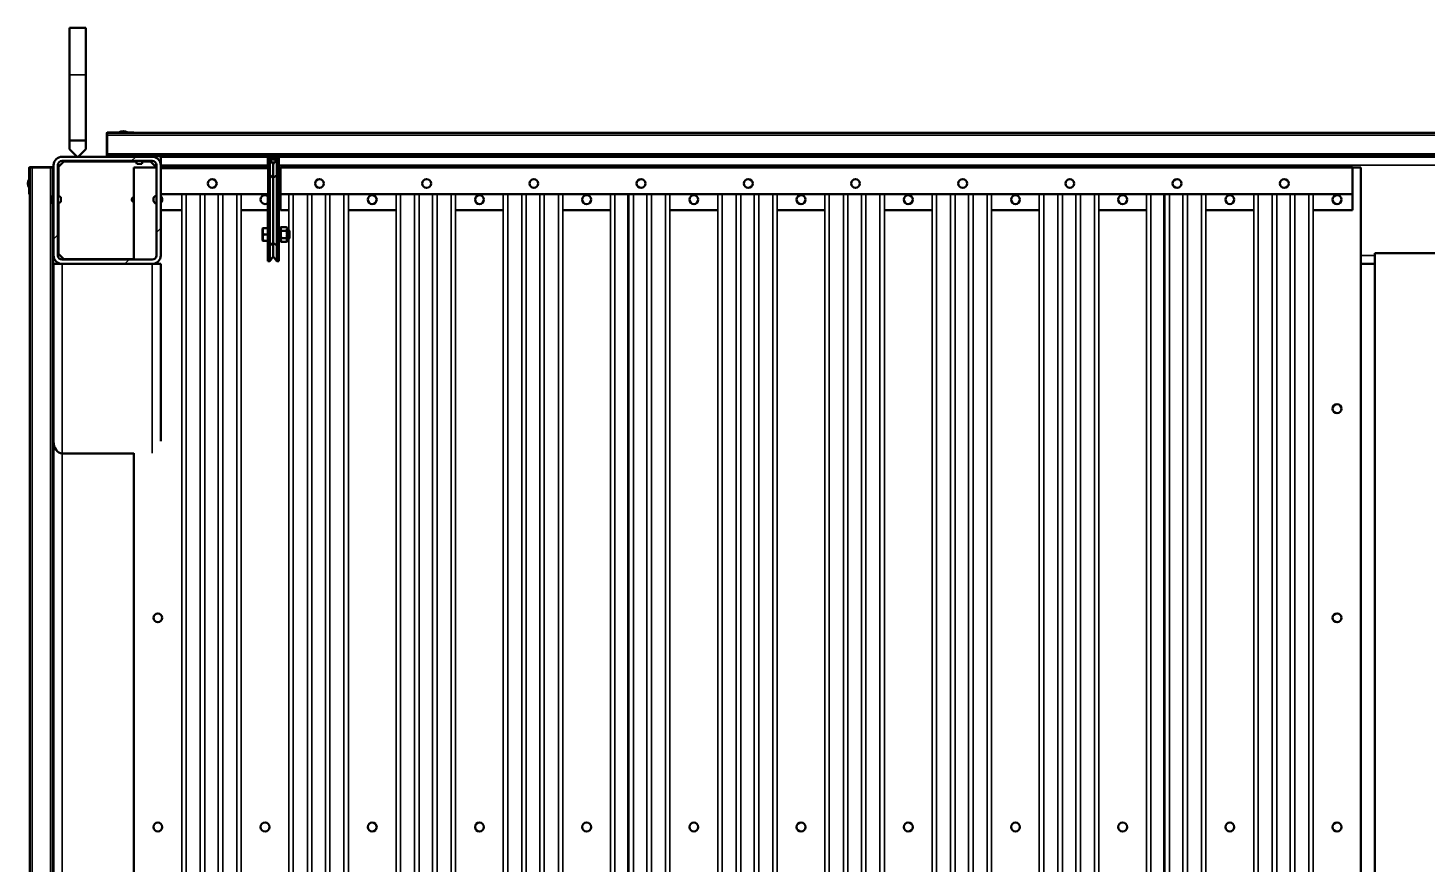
# Model space of a CAD drawing. Header units: millimetres. Extents: x 0 to 25230, y 0 to 17820.
# Drawn here: x 1717 to 3674, y 7479 to 8648 of the extents above; entities that cross this region are included whole.
import ezdxf

# ---------------------------------------------------------------- set-up
doc = ezdxf.new("R2010")
doc.units = ezdxf.units.MM
doc.header["$LTSCALE"] = 30
for name, color, linetype, lineweight in [('Видимые тонкие (ГОСТ)', 7, 'Continuous', 35), ('Видимый контур (ГОСТ)', 7, 'Continuous', 50), ('Штриховка (ГОСТ)', 7, 'Continuous', 18)]:
    doc.layers.add(name, color=color, linetype=linetype, lineweight=lineweight)

msp = doc.modelspace()

# ---------------------------------------------------------------- hatches: boundary and pattern name
at = {"layer": 'Штриховка (ГОСТ)'}
h = msp.add_hatch(dxfattribs=at)
h.set_pattern_fill('ANSI31', color=256, scale=762, style=0)
h.set_pattern_definition([(45, (0, 0), (-67.3519, 67.3519), [])])
edge = h.paths.add_edge_path()
edge.add_ellipse((1890.3456, 8330.0684), major_axis=(12, 0), ratio=1, start_angle=270, end_angle=360)
edge.add_line((1902.3456, 8330.0684), (1902.3456, 8456.0684))
edge.add_ellipse((1890.3456, 8456.0684), major_axis=(0, 12), ratio=1, start_angle=270, end_angle=360)
edge.add_line((1890.3456, 8468.0684), (1764.3456, 8468.0684))
edge.add_ellipse((1764.3456, 8456.0684), major_axis=(-12, 0), ratio=1, start_angle=270, end_angle=360)
edge.add_line((1752.3456, 8456.0684), (1752.3456, 8330.0684))
edge.add_ellipse((1764.3456, 8330.0684), major_axis=(0, -12), ratio=1, start_angle=270, end_angle=360)
edge.add_line((1764.3456, 8318.0684), (1890.3456, 8318.0684))
edge = h.paths.add_edge_path(flags=0)
edge.add_line((1764.3456, 8462.0684), (1890.3456, 8462.0684))
edge.add_ellipse((1890.3456, 8456.0684), major_axis=(6, 0), ratio=1, start_angle=0, end_angle=90, ccw=False)
edge.add_line((1896.3456, 8456.0684), (1896.3456, 8330.0684))
edge.add_ellipse((1890.3456, 8330.0684), major_axis=(0, -6), ratio=1, start_angle=0, end_angle=90, ccw=False)
edge.add_line((1890.3456, 8324.0684), (1764.3456, 8324.0684))
edge.add_ellipse((1764.3456, 8330.0684), major_axis=(-6, 0), ratio=1, start_angle=0, end_angle=90, ccw=False)
edge.add_line((1758.3456, 8330.0684), (1758.3456, 8456.0684))
edge.add_ellipse((1764.3456, 8456.0684), major_axis=(0, 6), ratio=1, start_angle=0, end_angle=90, ccw=False)

# ---------------------------------------------------------------- linework, layer by layer
at = {"layer": 'Видимые тонкие (ГОСТ)'}
for p, q in [((1797.3456, 8582.4563), (1774.8456, 8582.4563)), ((7152.3456, 8498.1822), (1827.3456, 8498.1822)), ((1851.6456, 8501.5184), (1848.0456, 8501.5184)), ((7152.3456, 8472.1855), (1827.3456, 8472.1855)), ((1874.1456, 8468.5184), (1870.5456, 8468.5184)), ((2052.3456, 8465.6684), (2067.3456, 8465.6684)), ((2058.0076, 8460.1934), (2061.6837, 8460.1934)), ((1722.2318, 8453.0684), (1722.2318, 6668.0684)), ((1748.2285, 8453.0684), (1748.2285, 6668.0684)), ((2052.3456, 8456.0684), (1902.3456, 8456.0684)), ((2052.4093, 8451.5684), (1902.4093, 8451.5684)), ((6912.3456, 8456.0684), (2067.3456, 8456.0684)), ((3569.7051, 8452.3184), (2069.7051, 8452.3184)), ((1718.8956, 8432.3684), (1718.8956, 8428.7684)), ((1751.8956, 8409.8684), (1751.8956, 8406.2684)), ((1931.6338, 8415.5684), (1931.6338, 6668.0684)), ((1937.7966, 8415.5684), (1937.7966, 6668.0684)), ((1957.4453, 8415.5684), (1957.4453, 6668.0684)), ((1963.8473, 8415.5684), (1963.8473, 6668.0684)), ((1982.6321, 8415.5684), (1982.6321, 6668.0684)), ((1989.0342, 8415.5684), (1989.0342, 6668.0684)), ((2008.6829, 8415.5684), (2008.6829, 6668.0684)), ((2014.8456, 8415.5684), (2014.8456, 6668.0684)), ((2081.6338, 8415.5684), (2081.6338, 8365.0302)), ((2087.7966, 8415.5684), (2087.7966, 6668.0684)), ((2107.4453, 8415.5684), (2107.4453, 6668.0684)), ((2113.8473, 8415.5684), (2113.8473, 6668.0684)), ((2132.6321, 8415.5684), (2132.6321, 6668.0684)), ((2139.0342, 8415.5684), (2139.0342, 6668.0684)), ((2158.6829, 8415.5684), (2158.6829, 6668.0684)), ((2164.8456, 8415.5684), (2164.8456, 6668.0684)), ((2231.6338, 8415.5684), (2231.6338, 6668.0684)), ((2237.7966, 8415.5684), (2237.7966, 6668.0684)), ((2257.4453, 8415.5684), (2257.4453, 6668.0684)), ((2263.8473, 8415.5684), (2263.8473, 6668.0684)), ((2282.6321, 8415.5684), (2282.6321, 6668.0684)), ((2289.0342, 8415.5684), (2289.0342, 6668.0684)), ((2308.6828, 8415.5684), (2308.6828, 6668.0684)), ((2314.8456, 8415.5684), (2314.8456, 6668.0684)), ((2381.6338, 8415.5684), (2381.6338, 6668.0684)), ((2387.7966, 8415.5684), (2387.7966, 6711.345)), ((2407.4454, 8415.5684), (2407.4454, 6777.9163)), ((2413.8474, 8415.5684), (2413.8474, 6794.2742)), ((2432.6321, 8415.5684), (2432.6321, 6837.6367)), ((2439.0343, 6851.3876), (2439.0343, 8415.5684)), ((2458.6815, 8415.5684), (2458.6815, 6890.2726)), ((2464.8444, 8415.5684), (2464.8444, 6901.1269)), ((2531.6968, 8415.5684), (2531.6968, 6968.9785)), ((2537.8007, 8415.5684), (2537.8007, 6971.5384)), ((2557.4453, 8415.5684), (2557.4453, 6977.1086)), ((2563.8473, 8415.5684), (2563.8473, 6978.1628)), ((2582.6321, 8415.5684), (2582.6321, 6979.466)), ((2589.0342, 8415.5684), (2589.0342, 6979.3693)), ((2608.6829, 8415.5684), (2608.6829, 6977.5969)), ((2614.8456, 8415.5684), (2614.8456, 6976.6233)), ((2681.6338, 8415.5684), (2681.6338, 6955.4022)), ((2687.7966, 8415.5684), (2687.7966, 6952.5404)), ((2707.4453, 8415.5684), (2707.4453, 6942.4118)), ((2713.8473, 8415.5684), (2713.8473, 6938.7732)), ((2732.6321, 8415.5684), (2732.6321, 6927.0827)), ((2739.0342, 8415.5684), (2739.0342, 6922.7339)), ((2758.6829, 8415.5684), (2758.6829, 6908.1168)), ((2764.8456, 8415.5684), (2764.8456, 6903.1056)), ((2831.6338, 8415.5684), (2831.6338, 6832.5855)), ((2837.7966, 8415.5684), (2837.7966, 6824.4452)), ((2857.4453, 8415.5684), (2857.4453, 6796.868)), ((2863.8473, 8415.5684), (2863.8473, 6787.4117)), ((2882.6321, 8415.5684), (2882.6321, 6758.4091)), ((2889.0342, 8415.5684), (2889.0342, 6748.0113)), ((2908.6829, 8415.5684), (2908.6829, 6713.0812)), ((2914.8456, 8415.5684), (2914.8456, 6700.3736)), ((2981.6338, 8415.5684), (2981.6338, 6668.0684)), ((2987.7966, 8415.5684), (2987.7966, 6668.0684)), ((3007.4453, 8415.5684), (3007.4453, 6668.0684)), ((3013.8473, 8415.5684), (3013.8473, 6668.0684)), ((3032.6321, 8415.5684), (3032.6321, 6668.0684)), ((3039.0342, 8415.5684), (3039.0342, 6668.0684)), ((3058.6828, 8415.5684), (3058.6828, 6668.0684)), ((3064.8456, 8415.5684), (3064.8456, 6668.0684)), ((3131.6338, 8415.5684), (3131.6338, 6668.0684)), ((3137.7966, 8415.5684), (3137.7966, 6668.0684)), ((3157.4453, 8415.5684), (3157.4453, 6668.0684)), ((3163.8474, 8415.5684), (3163.8474, 6668.0684)), ((3182.6321, 8415.5684), (3182.6321, 6668.0684)), ((3189.0342, 6668.0684), (3189.0342, 8415.5684)), ((3208.6824, 8415.5684), (3208.6824, 6668.0684)), ((3214.8452, 8415.5684), (3214.8452, 6668.0684)), ((3281.6975, 8415.5684), (3281.6975, 6668.0684)), ((3287.8015, 8415.5684), (3287.8015, 6668.0684)), ((3307.4453, 8415.5684), (3307.4453, 6668.0684)), ((3313.8473, 8415.5684), (3313.8473, 6668.0684)), ((3332.6321, 8415.5684), (3332.6321, 6668.0684)), ((3339.0342, 8415.5684), (3339.0342, 6668.0684)), ((3358.6829, 8415.5684), (3358.6829, 6668.0684)), ((3364.8456, 8415.5684), (3364.8456, 6668.0684)), ((3431.6338, 8415.5684), (3431.6338, 6668.0684)), ((3437.7966, 8415.5684), (3437.7966, 6668.0684)), ((3457.4453, 8415.5684), (3457.4453, 6668.0684)), ((3463.8473, 8415.5684), (3463.8473, 6668.0684)), ((3482.6321, 8415.5684), (3482.6321, 6668.0684)), ((3489.0342, 8415.5684), (3489.0342, 6668.0684)), ((3508.6829, 8415.5684), (3508.6829, 6668.0684)), ((3514.8456, 8415.5684), (3514.8456, 6668.0684)), ((2081.6338, 8353.6067), (2081.6338, 6707.5302)), ((3601.0956, 8330.0684), (3581.6338, 8330.0684)), ((1764.3456, 8318.0684), (1764.3456, 8052.9034)), ((1890.3456, 8318.0684), (1890.3456, 8053.4284)), ((1764.3456, 7008.2335), (1764.3456, 8052.9034))]:
    msp.add_line(p, q, dxfattribs=at)
at = {"layer": 'Видимый контур (ГОСТ)'}
for p, q in [((1774.8456, 8648.0684), (1774.8456, 8582.4563)), ((1797.3456, 8648.0684), (1774.8456, 8648.0684)), ((1797.3456, 8582.4563), (1797.3456, 8648.0684)), ((1774.8456, 8490.5684), (1774.8456, 8582.4563)), ((1797.3456, 8582.4563), (1797.3456, 8490.5684)), ((1826.8206, 8500.8434), (1826.8206, 8469.3434)), ((1827.3456, 8469.3434), (1827.3456, 8500.8434)), ((7152.1312, 8501.3684), (1827.56, 8501.3684)), ((1864.8456, 8502.1184), (1828.0956, 8502.1184)), ((1828.0956, 8501.5934), (1864.8456, 8501.5934)), ((1848.0456, 8501.5184), (1848.0456, 8501.3684)), ((1851.6456, 8501.5184), (1851.6456, 8501.3684)), ((1864.8456, 8501.5934), (1864.8456, 8502.1184)), ((1797.3456, 8490.5684), (1774.8456, 8490.5684)), ((1774.8456, 8478.5684), (1774.8456, 8490.5684)), ((1785.3456, 8468.0684), (1774.8456, 8478.5684)), ((1797.3456, 8478.5684), (1786.8456, 8468.0684)), ((1797.3456, 8490.5684), (1797.3456, 8478.5684)), ((1766.5956, 8461.3184), (1759.0956, 8453.8184)), ((1890.3456, 8468.0684), (1764.3456, 8468.0684)), ((1764.3456, 8462.0684), (1890.3456, 8462.0684)), ((1867.9809, 8461.3184), (1766.5956, 8461.3184)), ((7152.3456, 8469.1184), (1827.3456, 8469.1184)), ((1827.3456, 8468.5934), (1827.3456, 8469.1184)), ((7152.3456, 8468.5934), (1827.3456, 8468.5934)), ((1868.9404, 8457.8534), (1875.7508, 8457.8534)), ((1870.5456, 8468.5184), (1870.5456, 8468.0684)), ((1874.1456, 8468.5184), (1874.1456, 8468.0684)), ((1888.0956, 8461.3184), (1876.7103, 8461.3184)), ((1887.3456, 8468.0684), (1887.3456, 8468.5934)), ((1895.5956, 8453.8184), (1888.0956, 8461.3184)), ((2052.3456, 8468.0684), (1902.3456, 8468.0684)), ((1902.3456, 8468.0684), (1902.3456, 8456.0684)), ((2052.3456, 8468.0684), (2052.3456, 8464.3184)), ((2052.3456, 8468.0684), (2067.3456, 8468.0684)), ((2055.1192, 8464.3184), (2052.3456, 8464.3184)), ((2052.3456, 8453.5934), (2052.3456, 8464.3184)), ((2055.1192, 8464.3184), (2064.572, 8464.3184)), ((2059.8456, 8457.5684), (2055.1192, 8464.3184)), ((2055.1192, 8464.3184), (2055.1192, 8441.8184)), ((2064.572, 8464.3184), (2059.8456, 8457.5684)), ((2059.8456, 8439.0225), (2059.8456, 8457.5684)), ((2059.8456, 8457.5684), (2059.8456, 8439.0225)), ((2064.572, 8464.3184), (2067.3456, 8464.3184)), ((2064.572, 8441.8184), (2064.572, 8464.3184)), ((6912.3456, 8468.0684), (2067.3456, 8468.0684)), ((2067.3456, 8468.0684), (2067.3456, 8464.3184)), ((2067.3456, 8464.3184), (2067.3456, 8441.8184)), ((1718.2956, 8415.5684), (1718.2956, 8452.3184)), ((1718.8206, 8452.3184), (1718.8206, 8415.5684)), ((1719.0456, 8452.854), (1719.0456, 6668.0684)), ((1719.5706, 8453.5934), (1751.0706, 8453.5934)), ((1751.0706, 8453.0684), (1719.5706, 8453.0684)), ((1751.2956, 8453.0684), (1751.8206, 8453.0684)), ((1751.2956, 8453.0684), (1751.2956, 6668.0684)), ((1751.8206, 8453.0684), (1751.8206, 6668.0684)), ((1752.3456, 8456.0684), (1752.3456, 8330.0684)), ((1758.3456, 8330.0684), (1758.3456, 8456.0684)), ((1759.0956, 8453.8184), (1759.0956, 8412.4332)), ((1864.8456, 8453.0684), (1896.3456, 8453.0684)), ((1864.8456, 8453.0684), (1864.8456, 8324.0684)), ((1895.5956, 8453.0684), (1895.5956, 8453.8184)), ((1896.3456, 8456.0684), (1896.3456, 8330.0684)), ((1902.3456, 8330.0684), (1902.3456, 8456.0684)), ((1902.3456, 8453.0684), (1902.4093, 8453.0684)), ((2052.4093, 8453.5934), (1902.4093, 8453.5934)), ((1902.4093, 8453.5934), (1902.4093, 8451.5684)), ((1902.4093, 8415.5684), (1902.4093, 8451.5684)), ((2052.4093, 8453.5934), (2052.4093, 8451.5684)), ((2052.4093, 8415.5684), (2052.4093, 8451.5684)), ((2055.1192, 8441.8184), (2052.4093, 8441.8184)), ((2059.8456, 8439.0225), (2055.1192, 8441.8184)), ((2055.1192, 8441.8184), (2055.1192, 8344.3184)), ((2064.572, 8441.8184), (2059.8456, 8439.0225)), ((2059.8456, 8347.1144), (2059.8456, 8439.0225)), ((2059.8456, 8439.0225), (2059.8456, 8347.1144)), ((2064.572, 8441.8184), (2067.3456, 8441.8184)), ((2064.572, 8344.3184), (2064.572, 8441.8184)), ((2067.3456, 8453.0684), (2069.7051, 8453.0684)), ((2067.3456, 8441.8184), (2067.3456, 8344.3184)), ((3569.7051, 8453.5934), (2069.7051, 8453.5934)), ((2069.7051, 8453.5934), (2069.7051, 8452.3184)), ((2069.7051, 8415.5684), (2069.7051, 8452.3184)), ((3569.7051, 8453.5934), (3569.7051, 8452.3184)), ((3569.7051, 8453.0684), (3581.6338, 8453.0684)), ((3569.7051, 8415.5684), (3569.7051, 8452.3184)), ((3581.6338, 8453.0684), (3581.6338, 6668.0684)), ((1718.8956, 8432.3684), (1719.0456, 8432.3684)), ((1718.8956, 8428.7684), (1719.0456, 8428.7684)), ((2067.3456, 8436.3059), (2069.7051, 8436.3059)), ((2069.7051, 8428.1572), (2067.3456, 8427.2984)), ((2067.3456, 8426.3384), (2069.7051, 8427.1972)), ((1718.8206, 8415.5684), (1718.2956, 8415.5684)), ((1751.8956, 8409.8684), (1752.3456, 8409.8684)), ((1751.8956, 8406.2684), (1752.3456, 8406.2684)), ((1759.0956, 8403.7037), (1759.0956, 8332.3184)), ((1762.5606, 8404.6633), (1762.5606, 8411.4736)), ((1902.4093, 8412.6625), (1902.4093, 8415.5684)), ((2052.4093, 8415.5684), (1902.4093, 8415.5684)), ((1902.4093, 8393.0684), (1902.4093, 8403.4744)), ((2052.3456, 8344.3184), (2052.3456, 8415.5684)), ((2067.3456, 8417.3309), (2069.7051, 8417.3309)), ((2069.7051, 8393.0684), (2069.7051, 8415.5684)), ((3569.7051, 8415.5684), (2069.7051, 8415.5684)), ((2556.2947, 8415.5684), (2556.2947, 6976.8827)), ((3306.2947, 8415.5684), (3306.2947, 6668.0684)), ((3569.7051, 8393.0684), (3569.7051, 8415.5684)), ((1752.3456, 8393.0684), (1751.8206, 8393.0684)), ((1931.6338, 8393.0684), (1902.4093, 8393.0684)), ((2052.3456, 8393.0684), (2014.8456, 8393.0684)), ((2081.6338, 8393.0684), (2069.7051, 8393.0684)), ((2231.6338, 8393.0684), (2164.8456, 8393.0684)), ((2381.6338, 8393.0684), (2314.8456, 8393.0684)), ((2531.6968, 8393.0684), (2464.8444, 8393.0684)), ((2681.6338, 8393.0684), (2614.8456, 8393.0684)), ((2831.6338, 8393.0684), (2764.8456, 8393.0684)), ((2981.6338, 8393.0684), (2914.8456, 8393.0684)), ((3131.6338, 8393.0684), (3064.8456, 8393.0684)), ((3281.6975, 8393.0684), (3214.8452, 8393.0684)), ((3431.6338, 8393.0684), (3364.8456, 8393.0684)), ((3569.7051, 8393.0684), (3514.8456, 8393.0684)), ((2044.8456, 8367.8684), (2045.1054, 8368.3184)), ((2044.8456, 8350.7684), (2044.8456, 8367.8684)), ((2045.9093, 8368.3184), (2045.1054, 8368.3184)), ((2045.9093, 8368.3184), (2052.3456, 8368.3184)), ((2045.9093, 8359.3184), (2052.3456, 8359.3184)), ((2067.3456, 8368.8059), (2069.7456, 8368.8059)), ((2069.7456, 8360.672), (2067.3456, 8359.7984)), ((2067.3456, 8358.8384), (2069.7456, 8359.712)), ((2069.7456, 8367.4184), (2071.0691, 8369.7107)), ((2069.7456, 8368.8059), (2069.7456, 8360.672)), ((2069.7456, 8360.672), (2069.7456, 8359.712)), ((2069.7456, 8359.712), (2069.7456, 8349.8309)), ((2078.1721, 8369.7107), (2071.0691, 8369.7107)), ((2078.1721, 8364.5146), (2071.0691, 8364.5146)), ((2079.4956, 8367.4184), (2078.1721, 8369.7107)), ((2079.4956, 8351.2184), (2079.4956, 8367.4184)), ((2079.4956, 8365.3184), (2081.3456, 8365.3184)), ((2081.3456, 8353.3184), (2081.3456, 8365.3184)), ((2082.3456, 8364.3184), (2081.3456, 8365.3184)), ((2082.3456, 8364.3184), (2082.3456, 8354.3184)), ((2044.8456, 8350.7684), (2045.1054, 8350.3184)), ((2045.1054, 8350.3184), (2045.9093, 8350.3184)), ((2045.9093, 8350.3184), (2052.3456, 8350.3184)), ((2055.1192, 8344.3184), (2052.3456, 8344.3184)), ((2052.3456, 8321.8184), (2052.3456, 8344.3184)), ((2059.8456, 8347.1144), (2055.1192, 8344.3184)), ((2055.1192, 8344.3184), (2055.1192, 8321.8184)), ((2059.8456, 8328.5684), (2059.8456, 8347.1144)), ((2064.572, 8344.3184), (2059.8456, 8347.1144)), ((2059.8456, 8347.1144), (2059.8456, 8328.5684)), ((2064.572, 8321.8184), (2064.572, 8344.3184)), ((2064.572, 8344.3184), (2067.3456, 8344.3184)), ((2067.3456, 8349.8309), (2069.7456, 8349.8309)), ((2067.3456, 8344.3184), (2067.3456, 8321.8184)), ((2069.7456, 8351.2184), (2071.0691, 8348.9261)), ((2078.1721, 8354.1223), (2071.0691, 8354.1223)), ((2078.1721, 8348.9261), (2071.0691, 8348.9261)), ((2079.4956, 8351.2184), (2078.1721, 8348.9261)), ((2079.4956, 8353.3184), (2081.3456, 8353.3184)), ((2082.3456, 8354.3184), (2081.3456, 8353.3184)), ((1759.0956, 8332.3184), (1766.5956, 8324.8184)), ((1890.3456, 8324.0684), (1764.3456, 8324.0684)), ((1766.5956, 8324.8184), (1864.8456, 8324.8184)), ((1831.6721, 8324.8184), (1831.6721, 8324.0684)), ((2055.1192, 8321.8184), (2052.3456, 8321.8184)), ((2059.8456, 8328.5684), (2055.1192, 8321.8184)), ((2059.8456, 8328.5684), (2064.572, 8321.8184)), ((2064.572, 8321.8184), (2067.3456, 8321.8184)), ((3601.0956, 8333.0684), (3814.8456, 8333.0684)), ((3601.0956, 6683.0684), (3601.0956, 8333.0684)), ((1752.3456, 8318.0684), (1764.3456, 8318.0684)), ((1752.3456, 8318.0684), (1752.3456, 8069.874)), ((1764.3456, 8318.0684), (1890.3456, 8318.0684)), ((1890.3456, 8318.0684), (1902.3456, 8318.0684)), ((1902.3456, 8318.0684), (1902.3456, 8070.399)), ((3581.6338, 8318.0684), (3601.0956, 8318.0684)), ((1752.3456, 6991.2629), (1752.3456, 8069.874)), ((1864.8456, 8052.9034), (1764.3456, 8052.9034)), ((1864.8456, 8053.4284), (1864.8456, 7007.7085))]:
    msp.add_line(p, q, dxfattribs=at)
for centre in [(1974.3838, 8430.5684), (2124.3838, 8430.5684), (2274.3838, 8430.5684), (2424.3838, 8430.5684), (2574.3838, 8430.5684), (2724.3838, 8430.5684), (2874.3838, 8430.5684), (3024.3838, 8430.5684), (3174.3838, 8430.5684), (3324.3838, 8430.5684), (3474.3838, 8430.5684), (2198.2588, 8408.0684), (2348.2588, 8408.0684), (2498.2588, 8408.0684), (2648.2588, 8408.0684), (2798.2588, 8408.0684), (2948.2588, 8408.0684), (3098.2588, 8408.0684), (3248.2588, 8408.0684), (3398.2588, 8408.0684), (3548.2588, 8408.0684), (3548.2588, 8115.5684), (1898.2588, 7823.0684), (3548.2588, 7823.0684), (1898.2588, 7530.5684), (2048.2588, 7530.5684), (2198.2588, 7530.5684), (2348.2588, 7530.5684), (2498.2588, 7530.5684), (2648.2588, 7530.5684), (2798.2588, 7530.5684), (2948.2588, 7530.5684), (3098.2588, 7530.5684), (3248.2588, 7530.5684), (3398.2588, 7530.5684), (3548.2588, 7530.5684)]:
    msp.add_circle(centre, 6.1913, dxfattribs=at)
for centre, radius, start, end in [((1828.0956, 8500.8434), 1.275, 90, 180), ((1828.0956, 8500.8434), 0.75, 90, 180), ((1849.8456, 8492.0753), 11.7982, 58.3476918, 121.6523082), ((1847.4456, 8501.5184), 0.6, 0, 7.1807558), ((1852.2456, 8501.5184), 0.6, 172.8192442, 180), ((1764.3456, 8456.0684), 12, 90, 180), ((1764.3456, 8456.0684), 6, 90, 180), ((1828.0956, 8469.3434), 1.275, 180, 270), ((1828.0956, 8469.3434), 0.75, 180, 197.4576031), ((1872.3456, 8459.0753), 11.7982, 58.3476918, 121.6523082), ((1880.2676, 8462.8555), 12.3825, 183.6444602, 203.8262664), ((1869.9456, 8468.5184), 0.6, 0, 7.1807558), ((1874.7456, 8468.5184), 0.6, 172.8192442, 180), ((1864.4236, 8462.8555), 12.3825, 336.1737336, 356.3555398), ((1890.3456, 8456.0684), 12, 0, 90), ((1890.3456, 8456.0684), 6, 0, 90), ((1719.5706, 8452.3184), 1.275, 90, 180), ((1719.5706, 8452.3184), 0.75, 90, 180), ((1751.0706, 8452.3184), 1.275, 0, 90), ((1751.0706, 8452.3184), 0.75, 72.5423969, 90), ((1728.3388, 8430.5684), 11.7982, 148.3476918, 211.6523082), ((1718.8956, 8432.9684), 0.6, 262.8192442, 270), ((1718.8956, 8428.1684), 0.6, 90, 97.1807558), ((1761.3388, 8408.0684), 11.7982, 148.3476918, 211.6523082), ((1751.8956, 8410.4684), 0.6, 262.8192442, 270), ((1751.8956, 8405.6684), 0.6, 90, 97.1807558), ((1757.5585, 8400.1464), 12.3825, 66.1737336, 86.3555398), ((1757.5585, 8415.9905), 12.3825, 273.6444602, 293.8262664), ((1865.0471, 8408.0684), 3.4052, 93.3917873, 266.6082127), ((1898.2588, 8408.0684), 6.1913, 108.0002748, 251.9997252), ((1898.2588, 8408.0684), 6.1913, 311.3065902, 48.6934098), ((2048.2588, 8408.0684), 6.1913, 48.6934098, 311.3065902), ((1764.3456, 8330.0684), 12, 180, 270), ((1764.3456, 8330.0684), 6, 180, 270), ((1890.3456, 8330.0684), 6, 270, 0), ((1890.3456, 8330.0684), 12, 270, 0)]:
    msp.add_arc(centre, radius, start, end, dxfattribs=at)
msp.add_ellipse((1764.3456, 8069.874), major_axis=(0, -16.9706), ratio=0.707106781, start_param=4.71238898, end_param=6.283185307, dxfattribs=at)
for points, weights in [([(2045.9093, 8359.3184), (2044.4093, 8363.8184), (2045.9093, 8368.3184)], [1.16025403784, 1.33974596216, 1.16025403784]), ([(2045.9093, 8350.3184), (2044.4093, 8354.8184), (2045.9093, 8359.3184)], [1.16025403784, 1.33974596216, 1.16025403784]), ([(2071.0691, 8369.7107), (2069.5691, 8367.1127), (2071.0691, 8364.5146)], [1, 1.15470053838, 1]), ([(2071.0691, 8364.5146), (2069.5691, 8359.3184), (2071.0691, 8354.1223)], [1, 1.15470053838, 1]), ([(2078.1721, 8364.5146), (2079.6721, 8367.1127), (2078.1721, 8369.7107)], [1, 1.15470053838, 1]), ([(2078.1721, 8354.1223), (2079.6721, 8359.3184), (2078.1721, 8364.5146)], [1, 1.15470053838, 1]), ([(2071.0691, 8354.1223), (2069.5691, 8351.5242), (2071.0691, 8348.9261)], [1, 1.15470053838, 1]), ([(2078.1721, 8348.9261), (2079.6721, 8351.5242), (2078.1721, 8354.1223)], [1, 1.15470053838, 1])]:
    msp.add_rational_spline(points, weights, degree=2, dxfattribs=at)

doc.saveas('drawing.dxf')
